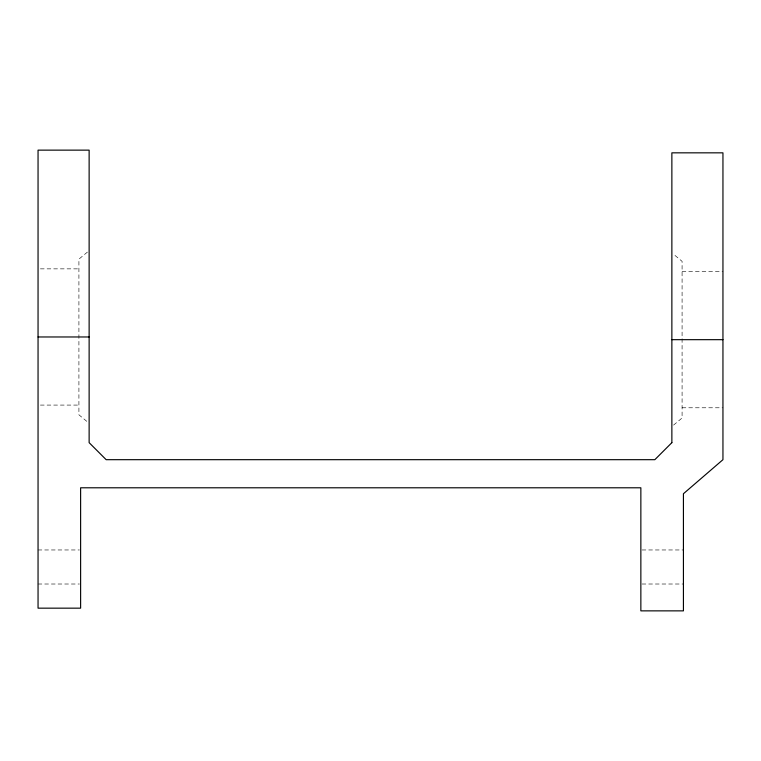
<?xml version="1.0" encoding="UTF-8"?>
<svg xmlns="http://www.w3.org/2000/svg" width="761" height="761" viewBox="0 0 761 761"><rect width="100%" height="100%" fill="white"/><g stroke="black" fill="none" stroke-linecap="round" stroke-linejoin="round"><path stroke-width="0.57" stroke-dasharray="3.81 2.85" d="M673.571 425.095L682.084 417.998L682.084 261.346L673.571 254.25M87.429 252.081L78.916 259.13L78.916 414.812L87.429 421.86M40.381 268.861L78.916 268.861M682.084 271.563L722.95 271.563M40.381 405.08L78.916 405.08M682.084 407.782L722.95 407.782M38.05 549.965L79.439 549.965M642.037 549.965L683.426 549.965M38.05 584.01L79.439 584.01M642.037 584.01L683.426 584.01"/><path stroke-width="1.14" d="M38.05 336.971L89.132 336.971M671.868 339.672L722.95 339.672M671.868 442.655L654.841 459.682L106.159 459.682L89.132 442.655L89.132 150.136L38.05 150.136L38.05 608.163L80.618 608.163L80.618 487.791L640.857 487.791L640.857 610.864L683.426 610.864L683.426 493.737L722.95 459.682L722.95 152.837L671.868 152.837L671.868 442.655"/></g></svg>
